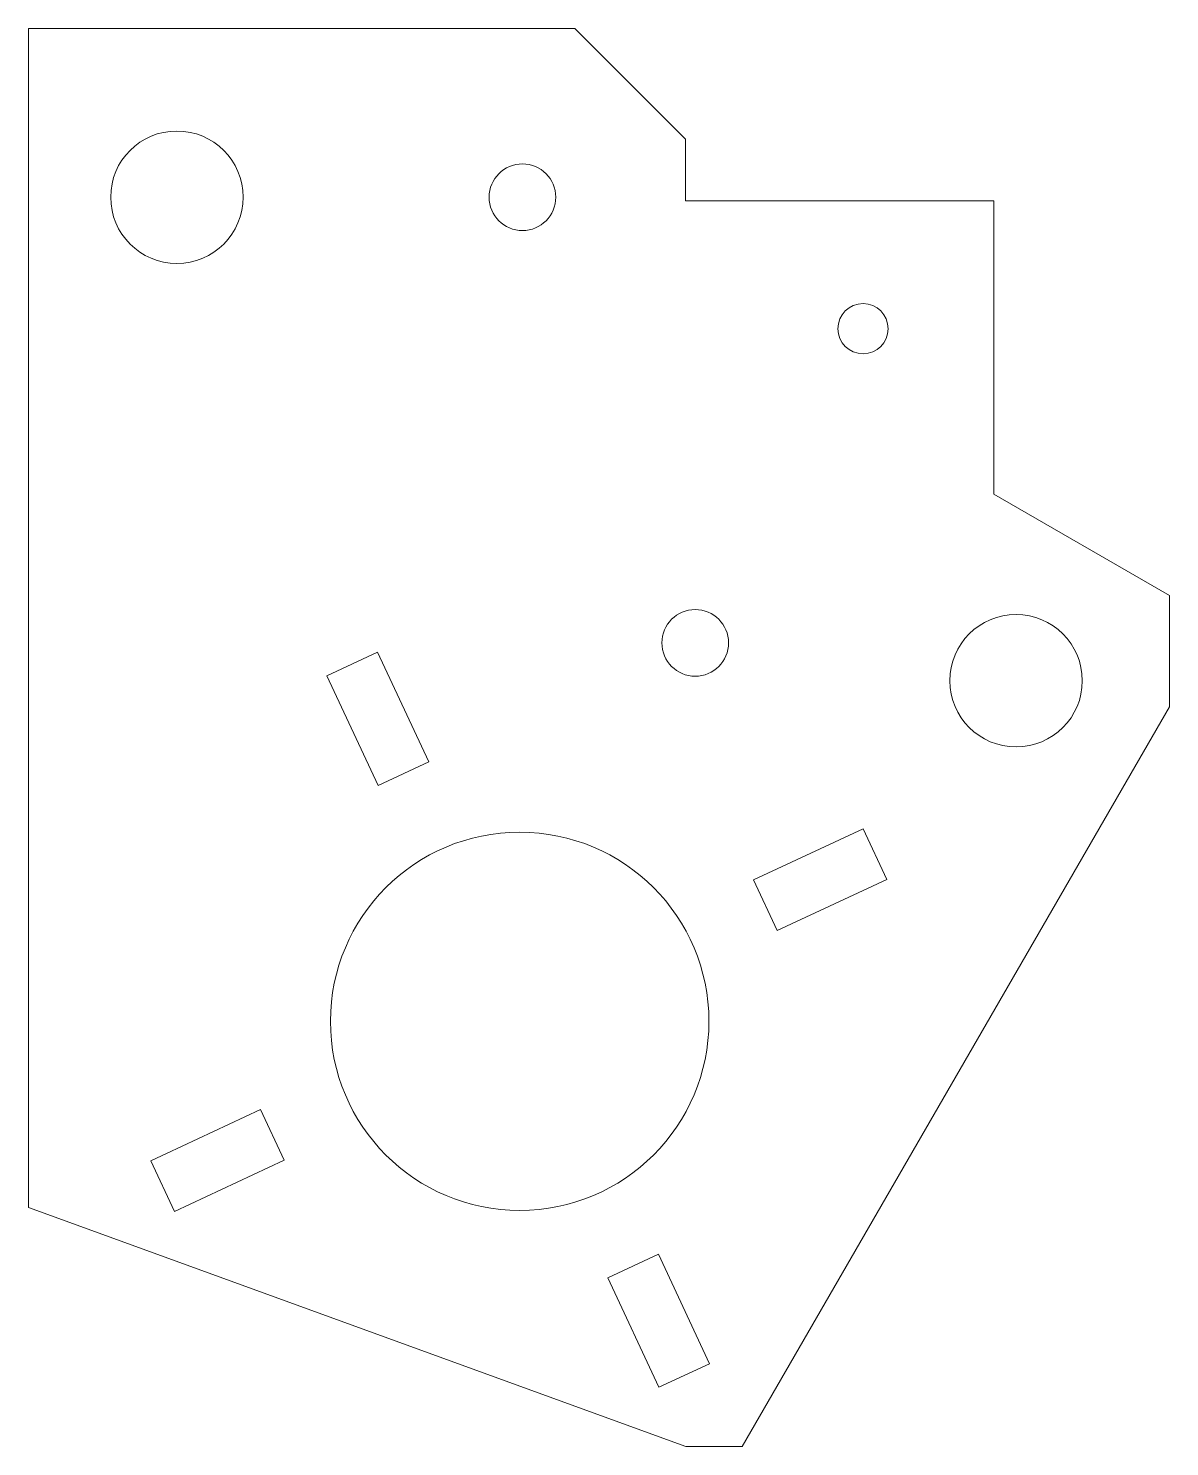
# Model space of a CAD drawing. Header units: millimetres. Extents: x -32.8 to 36.6, y -38.3 to 47.9.
import ezdxf

# ---------------------------------------------------------------- set-up
doc = ezdxf.new("R2010")
doc.units = ezdxf.units.MM
doc.layers.add('holes', color=7, linetype='CONTINUOUS', lineweight=0)
doc.layers.add('noname', color=7, linetype='CONTINUOUS', lineweight=0)

msp = doc.modelspace()

# ---------------------------------------------------------------- linework, layer by layer
at = {"layer": 'holes'}
for centre, radius in [((-23.753, 37.626), 4.025), ((-2.753, 37.626), 2.025), ((17.948, 29.629), 1.525), ((7.747, 10.526), 2.025), ((27.247, 8.226), 4.025), ((-2.92, -12.485), 11.5)]:
    msp.add_circle(centre, radius, dxfattribs=at)
at = {"layer": 'noname'}
for p, q in [((-32.779, 47.893), (0.427, 47.893)), ((-32.779, -23.809), (-32.779, 47.893)), ((0.427, 47.893), (7.163, 41.157)), ((7.163, 41.157), (7.163, 37.416)), ((7.163, 37.416), (25.896, 37.416)), ((25.896, 37.416), (25.896, 19.567)), ((25.896, 19.567), (36.578, 13.4)), ((36.578, 13.4), (36.578, 6.646)), ((-14.635, 8.523), (-11.553, 9.96)), ((-11.553, 9.96), (-8.447, 3.299)), ((-11.529, 1.862), (-14.635, 8.523)), ((36.578, 6.646), (10.6, -38.35)), ((-8.447, 3.299), (-11.529, 1.862)), ((11.285, -3.889), (17.946, -0.783)), ((17.946, -0.783), (19.383, -3.864)), ((12.722, -6.971), (11.285, -3.889)), ((19.383, -3.864), (12.722, -6.971)), ((-25.329, -20.964), (-18.667, -17.858)), ((-18.667, -17.858), (-17.23, -20.939)), ((-23.892, -24.046), (-25.329, -20.964)), ((-17.23, -20.939), (-23.892, -24.046)), ((7.172, -38.35), (-32.779, -23.809)), ((2.431, -28.08), (5.513, -26.643)), ((5.513, -26.643), (8.619, -33.305)), ((5.537, -34.741), (2.431, -28.08)), ((8.619, -33.305), (5.537, -34.741)), ((10.6, -38.35), (7.172, -38.35))]:
    msp.add_line(p, q, dxfattribs=at)

doc.saveas('drawing.dxf')
